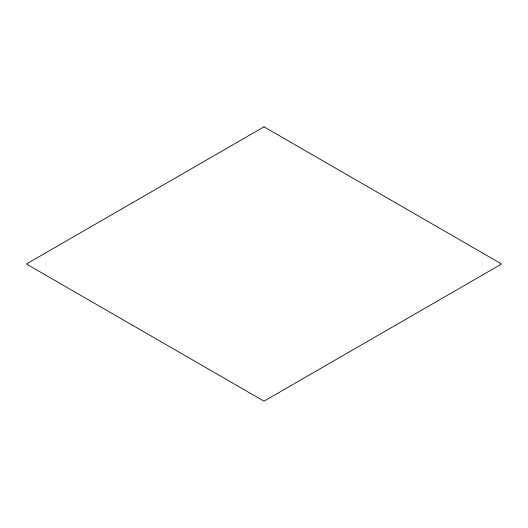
<?xml version="1.0" encoding="UTF-8"?>
<svg xmlns="http://www.w3.org/2000/svg" width="528" height="528" viewBox="0 0 528 528"><rect width="100%" height="100%" fill="white"/><g stroke="black" fill="none" stroke-linecap="round" stroke-linejoin="round"><path stroke-width="0.79" d="M264 126.826L26.4 264L264 401.174L501.6 264L264 126.826"/></g></svg>
